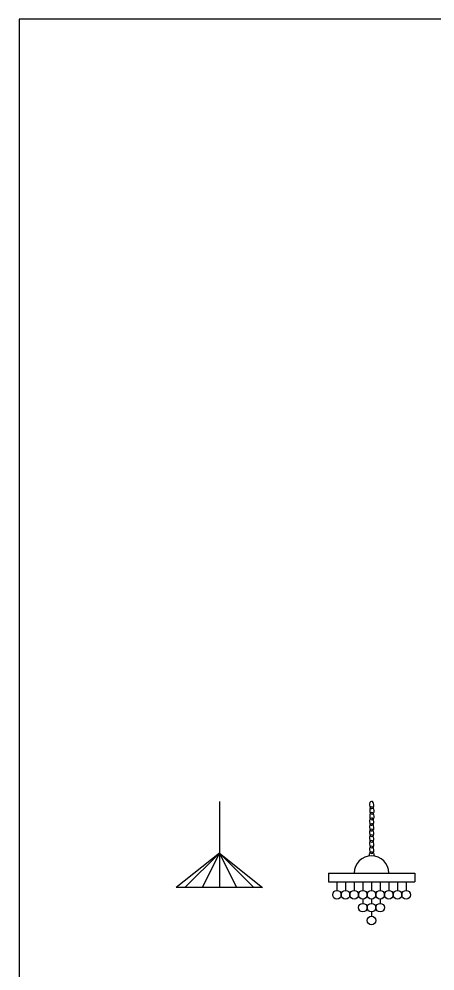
# Model space of a CAD drawing. Header units: millimetres. Extents: x 577 to 2337, y 236 to 943.
# Drawn here: x 739.87 to 742.28, y 706.16 to 711.68 of the extents above; entities that cross this region are included whole.
import ezdxf

# ---------------------------------------------------------------- set-up
doc = ezdxf.new("R2010")
doc.units = ezdxf.units.MM
doc.header["$LTSCALE"] = 0.01
for name, color, linetype in [('02-Elev', 2, 'Continuous'), ('05-Dim', 5, 'Continuous'), ('06-Furn', 4, 'Continuous'), ('09-Sect', 1, 'Continuous')]:
    doc.layers.add(name, color=color, linetype=linetype)

# ---------------------------------------------------------------- blocks, each defined once
blk = doc.blocks.new('edwe')
at = {"layer": '02-Elev', "color": 4}
for p, q in [((903.5305, 582.5553), (903.5305, 582.5053)), ((903.5305, 582.5553), (904.0305, 582.5553)), ((904.0305, 582.5553), (904.0305, 582.5053)), ((904.0305, 582.5553), (904.0305, 582.5053)), ((903.5305, 582.5053), (904.0305, 582.5053))]:
    blk.add_line(p, q, dxfattribs=at)
at = {"layer": '02-Elev', "color": 5}
for p, q in [((903.5805, 582.5053), (903.5805, 582.4553)), ((903.6305, 582.5053), (903.6305, 582.4553)), ((903.6805, 582.5053), (903.6805, 582.4553)), ((903.7305, 582.5053), (903.7305, 582.4553)), ((903.7805, 582.5053), (903.7805, 582.4553)), ((903.8305, 582.5053), (903.8305, 582.4553)), ((903.8805, 582.5053), (903.8805, 582.4553)), ((903.9305, 582.5053), (903.9305, 582.4553)), ((903.9805, 582.5053), (903.9805, 582.4553)), ((903.7305, 582.4053), (903.7305, 582.3803)), ((903.7305, 582.4053), (903.7305, 582.3803)), ((903.7805, 582.4053), (903.7805, 582.3803)), ((903.7805, 582.4053), (903.7805, 582.3803)), ((903.8305, 582.4053), (903.8305, 582.3803)), ((903.8305, 582.4053), (903.8305, 582.3803)), ((903.7805, 582.3303), (903.7805, 582.3053))]:
    blk.add_line(p, q, dxfattribs=at)
for centre in [(903.5805, 582.4303), (903.5805, 582.4303), (903.6305, 582.4303), (903.6305, 582.4303), (903.6805, 582.4303), (903.6805, 582.4303), (903.7305, 582.4303), (903.7305, 582.4303), (903.7805, 582.4303), (903.7805, 582.4303), (903.8305, 582.4303), (903.8305, 582.4303), (903.8805, 582.4303), (903.8805, 582.4303), (903.9305, 582.4303), (903.9305, 582.4303), (903.9805, 582.4303), (903.9805, 582.4303), (903.7305, 582.3553), (903.7305, 582.3553), (903.7805, 582.3553), (903.7805, 582.3553), (903.8305, 582.3553), (903.8305, 582.3553), (903.7805, 582.2803)]:
    blk.add_circle(centre, 0.025, dxfattribs=at)
at = {"layer": '02-Elev', "color": 4}
blk.add_arc((903.7805, 582.5553), 0.1, 0, 180, dxfattribs=at)
at = {"layer": '02-Elev', "color": 5, "extrusion": (0, 0, -1)}
for centre in [(903.7814, 582.9503), (903.7831, 582.9182), (903.7814, 582.8537), (903.7831, 582.8852), (903.7814, 582.8207), (903.7814, 582.7887), (903.7814, 582.7557), (903.7814, 582.7237), (903.7814, 582.6907)]:
    blk.add_ellipse(centre, major_axis=(0.0009, -0.021), ratio=0.614676, dxfattribs=at)
blk.add_ellipse((903.7814, 582.6587), major_axis=(0.0009, -0.021), ratio=0.614676, start_param=1.403019, end_param=4.94384, dxfattribs=at)
at = {"layer": '09-Sect', "color": 5}
blk.add_line((903.7805, 582.3303), (903.7805, 582.3053), dxfattribs=at)
blk.add_circle((903.7805, 582.2803), 0.025, dxfattribs=at)
blk = doc.blocks.new('edfg')
at = {"layer": '09-Sect', "color": 5}
for p, q in [((1087.1796, 627.8752), (1087.1796, 627.5752)), ((1087.1796, 627.5752), (1086.9296, 627.3752)), ((1087.1796, 627.5752), (1086.9796, 627.3752)), ((1087.1796, 627.5752), (1087.0796, 627.3752)), ((1087.1796, 627.5752), (1087.4296, 627.3752)), ((1087.1796, 627.5752), (1087.3796, 627.3752)), ((1087.1796, 627.5752), (1087.1796, 627.3752)), ((1087.2796, 627.3752), (1087.1796, 627.5752)), ((1087.4296, 627.3752), (1086.9296, 627.3752))]:
    blk.add_line(p, q, dxfattribs=at)

msp = doc.modelspace()

# ---------------------------------------------------------------- linework, layer by layer
at = {"layer": '06-Furn', "color": 5}
msp.add_lwpolyline([(739.8738, 711.677), (739.8738, 689.3724), (754.8738, 689.3724), (754.8738, 711.677)], close=True, dxfattribs=at)

# ---------------------------------------------------------------- block references
at = {"layer": '05-Dim', "color": 6}
msp.add_blockref('edwe', (-161.8652, 124.1711), dxfattribs=at)
at = {"layer": '09-Sect', "color": 2}
msp.add_blockref('edfg', (-346.1451, 79.2673), dxfattribs=at)

doc.saveas('drawing.dxf')
